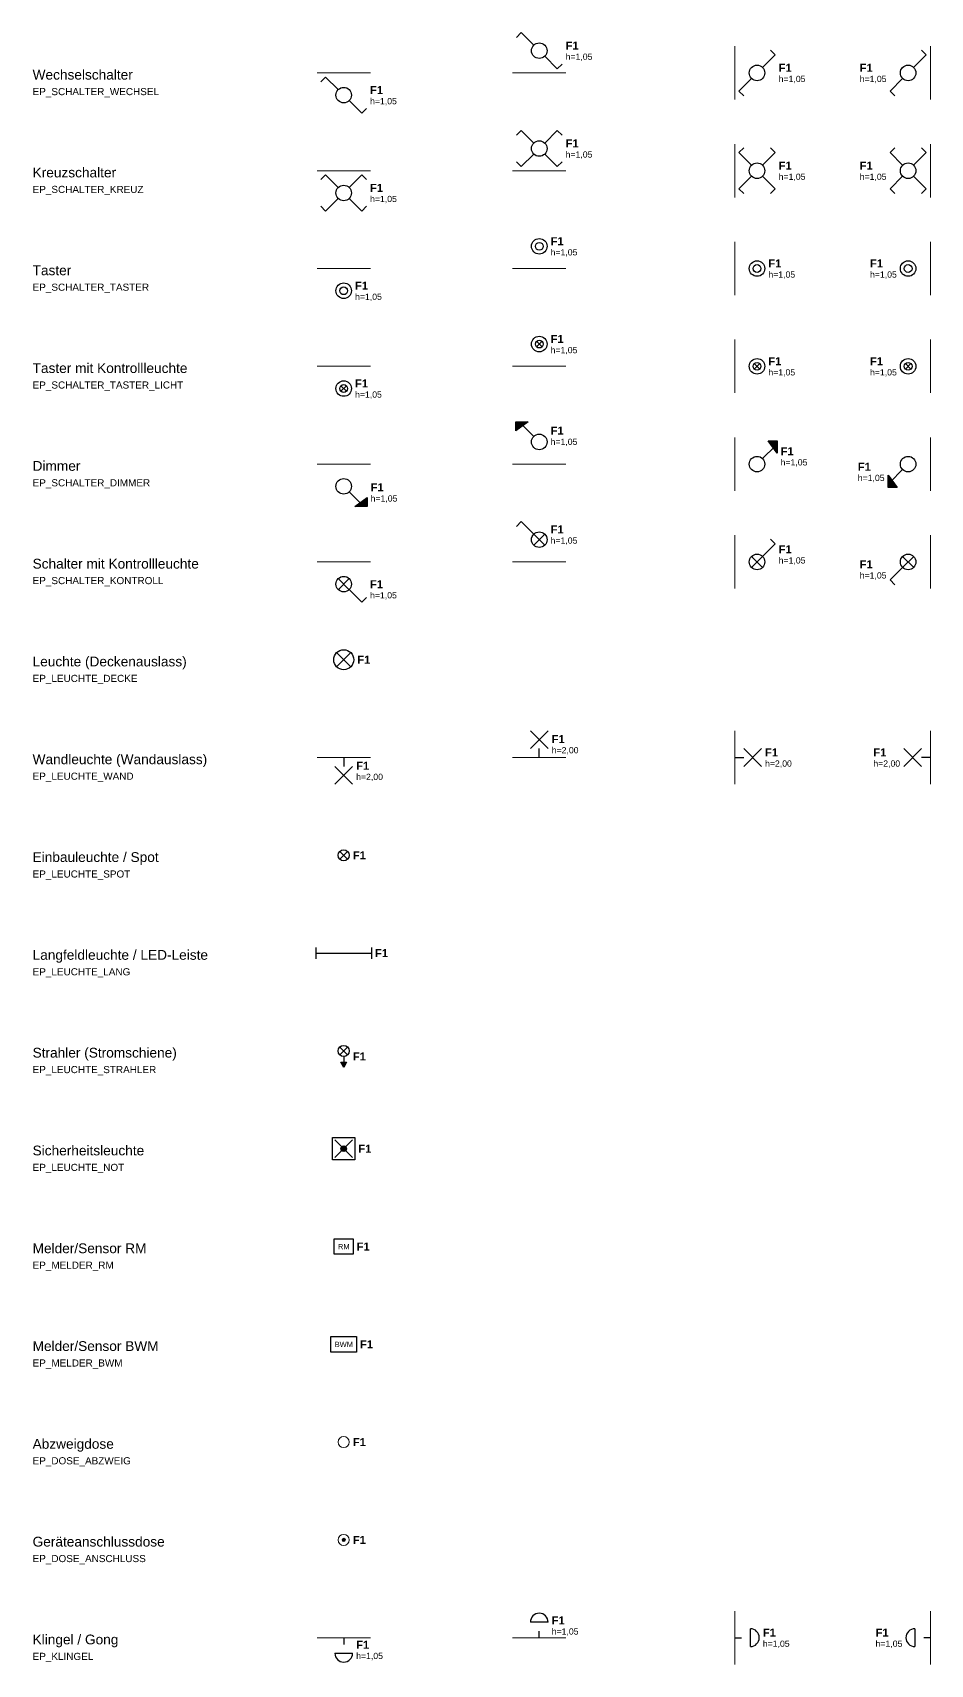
# Model space of a CAD drawing. Header units: millimetres. Extents: x 0 to 11035, y -35500 to 1711.
# Drawn here: x 0 to 10100, y -35500 to -17147 of the extents above; entities that cross this region are included whole.
import ezdxf

# ---------------------------------------------------------------- set-up
doc = ezdxf.new("R2010")
doc.units = ezdxf.units.MM
for name, color, linetype, lineweight in [('ELT_DOSEN', 7, 'Continuous', 18), ('ELT_LEUCHTEN', 7, 'Continuous', 25), ('ELT_MELDER', 7, 'Continuous', 25), ('ELT_PALETTE', 8, 'Continuous', 13), ('ELT_SCHALTER', 7, 'Continuous', 25), ('ELT_SCHWACHSTROM', 5, 'Continuous', 25)]:
    doc.layers.add(name, color=color, linetype=linetype, lineweight=lineweight)
doc.styles.add('PLAN', font='arial.ttf')
doc.styles.add('PLAN_FETT', font='arialbd.ttf')

# ---------------------------------------------------------------- blocks, each defined once
blk = doc.blocks.new('EP_SCHALTER_WECHSEL', base_point=(-198400, -200000))
at = {"color": 0}
for p, q in [((-198404.065, -200000.935), (-198405.1275, -200001.995)), ((-198401.2375, -200003.7625), (-198404.065, -200000.935)), ((-198398.7625, -200006.2375), (-198395.935, -200009.065)), ((-198395.935, -200009.065), (-198394.8725, -200008.005))]:
    blk.add_line(p, q, dxfattribs=at)
blk.add_circle((-198400, -200005), 1.75, dxfattribs=at)
for tag, p, height, style in [('SK', (-198393.8725, -200001), 1.8, 'PLAN_FETT'), ('HOEHE', (-198393.8725, -200003.4), 1.4, 'PLAN'), ('BEM', (-198393.8725, -200005.6), 1.4, 'PLAN')]:
    blk.add_attdef(tag, p, '', height=height, dxfattribs=dict(at, style=style))
blk = doc.blocks.new('EP_SCHALTER_KREUZ', base_point=(-198300, -200000))
at = {"color": 0}
for p, q in [((-198304.065, -200000.935), (-198305.1275, -200001.995)), ((-198301.2375, -200003.7625), (-198304.065, -200000.935)), ((-198298.7625, -200003.7625), (-198295.935, -200000.935)), ((-198295.935, -200000.935), (-198294.8725, -200001.995)), ((-198301.2375, -200006.2375), (-198304.065, -200009.065)), ((-198298.7625, -200006.2375), (-198295.935, -200009.065)), ((-198304.065, -200009.065), (-198305.1275, -200008.005)), ((-198295.935, -200009.065), (-198294.8725, -200008.005))]:
    blk.add_line(p, q, dxfattribs=at)
blk.add_circle((-198300, -200005), 1.75, dxfattribs=at)
for tag, p, height, style in [('SK', (-198293.8725, -200001), 1.8, 'PLAN_FETT'), ('HOEHE', (-198293.8725, -200003.4), 1.4, 'PLAN'), ('BEM', (-198293.8725, -200005.6), 1.4, 'PLAN')]:
    blk.add_attdef(tag, p, '', height=height, dxfattribs=dict(at, style=style))
blk = doc.blocks.new('EP_SCHALTER_TASTER', base_point=(-198200, -200000))
at = {"color": 0}
for radius in [1.75, 0.875]:
    blk.add_circle((-198200, -200005), radius, dxfattribs=at)
for tag, p, height, style in [('SK', (-198197.25, -200001), 1.8, 'PLAN_FETT'), ('HOEHE', (-198197.25, -200003.4), 1.4, 'PLAN'), ('BEM', (-198197.25, -200005.6), 1.4, 'PLAN')]:
    blk.add_attdef(tag, p, '', height=height, dxfattribs=dict(at, style=style))
blk = doc.blocks.new('EP_SCHALTER_TASTER_LICHT', base_point=(-198100, -200000))
at = {"color": 0}
for p, q in [((-198100.625, -200004.375), (-198099.375, -200005.625)), ((-198099.375, -200004.375), (-198100.625, -200005.625))]:
    blk.add_line(p, q, dxfattribs=at)
for radius in [1.75, 0.875]:
    blk.add_circle((-198100, -200005), radius, dxfattribs=at)
for tag, p, height, style in [('SK', (-198097.25, -200001), 1.8, 'PLAN_FETT'), ('HOEHE', (-198097.25, -200003.4), 1.4, 'PLAN'), ('BEM', (-198097.25, -200005.6), 1.4, 'PLAN')]:
    blk.add_attdef(tag, p, '', height=height, dxfattribs=dict(at, style=style))
blk = doc.blocks.new('EP_SCHALTER_DIMMER', base_point=(-198000, -200000))
blk.add_hatch(color=0).paths.add_polyline_path([(-197994.75, -200009.5), (-197994.75, -200007.5), (-197996.34, -200008.66), (-197995.93, -200009.07), (-197994.87, -200008.01), (-197995.93, -200009.07), (-197996.34, -200008.66), (-197997.5, -200009.5)])
at = {"color": 0}
for p, q in [((-197998.76, -200006.24), (-197995.93, -200009.07)), ((-197995.93, -200009.07), (-197994.87, -200008.01))]:
    blk.add_line(p, q, dxfattribs=at)
blk.add_lwpolyline([(-197997.5, -200009.5), (-197994.75, -200007.5), (-197994.75, -200009.5)], close=True, dxfattribs=at)
blk.add_circle((-198000, -200005), 1.75, dxfattribs=at)
for tag, p, height, style in [('SK', (-197993.75, -200001), 1.8, 'PLAN_FETT'), ('HOEHE', (-197993.75, -200003.4), 1.4, 'PLAN'), ('BEM', (-197993.75, -200005.6), 1.4, 'PLAN')]:
    blk.add_attdef(tag, p, '', height=height, dxfattribs=dict(at, style=style))
blk = doc.blocks.new('EP_SCHALTER_KONTROLL', base_point=(-197900, -200000))
at = {"color": 0}
for p, q in [((-197901.25, -200003.75), (-197898.75, -200006.25)), ((-197898.75, -200003.75), (-197901.25, -200006.25)), ((-197898.7625, -200006.2375), (-197895.935, -200009.065)), ((-197895.935, -200009.065), (-197894.8725, -200008.005))]:
    blk.add_line(p, q, dxfattribs=at)
blk.add_circle((-197900, -200005), 1.75, dxfattribs=at)
for tag, p, height, style in [('SK', (-197893.8725, -200001), 1.8, 'PLAN_FETT'), ('HOEHE', (-197893.8725, -200003.4), 1.4, 'PLAN'), ('BEM', (-197893.8725, -200005.6), 1.4, 'PLAN')]:
    blk.add_attdef(tag, p, '', height=height, dxfattribs=dict(at, style=style))
blk = doc.blocks.new('EP_LEUCHTE_DECKE', base_point=(-197800, -200000))
at = {"color": 0}
for p, q in [((-197801.6, -199998.4), (-197798.4, -200001.6)), ((-197801.6, -200001.6), (-197798.4, -199998.4))]:
    blk.add_line(p, q, dxfattribs=at)
blk.add_circle((-197800, -200000), 2.25, dxfattribs=at)
for tag, p, height, style in [('SK', (-197796.75, -200001), 1.8, 'PLAN_FETT'), ('HOEHE', (-197796.75, -200003.4), 1.4, 'PLAN'), ('BEM', (-197796.75, -200005.6), 1.4, 'PLAN')]:
    blk.add_attdef(tag, p, '', height=height, dxfattribs=dict(at, style=style))
blk = doc.blocks.new('EP_LEUCHTE_WAND', base_point=(-197700, -200000))
at = {"color": 0}
for p, q in [((-197702, -200002), (-197698, -200006)), ((-197702, -200006), (-197698, -200002)), ((-197700, -200000), (-197700, -200002))]:
    blk.add_line(p, q, dxfattribs=at)
for tag, p, height, style in [('SK', (-197697, -200001), 1.8, 'PLAN_FETT'), ('HOEHE', (-197697, -200003.4), 1.4, 'PLAN'), ('BEM', (-197697, -200005.6), 1.4, 'PLAN')]:
    blk.add_attdef(tag, p, '', height=height, dxfattribs=dict(at, style=style))
blk = doc.blocks.new('EP_LEUCHTE_SPOT', base_point=(-197600, -200000))
at = {"color": 0}
for p, q in [((-197600.875, -199999.125), (-197599.125, -200000.875)), ((-197600.875, -200000.875), (-197599.125, -199999.125))]:
    blk.add_line(p, q, dxfattribs=at)
blk.add_circle((-197600, -200000), 1.25, dxfattribs=at)
for tag, p, height, style in [('SK', (-197597.75, -200001), 1.8, 'PLAN_FETT'), ('HOEHE', (-197597.75, -200003.4), 1.4, 'PLAN'), ('BEM', (-197597.75, -200005.6), 1.4, 'PLAN')]:
    blk.add_attdef(tag, p, '', height=height, dxfattribs=dict(at, style=style))
blk = doc.blocks.new('EP_LEUCHTE_LANG', base_point=(-197500, -200000))
at = {"color": 0}
for p, q in [((-197506.25, -199998.75), (-197506.25, -200001.25)), ((-197493.75, -199998.75), (-197493.75, -200001.25)), ((-197506.25, -200000), (-197493.75, -200000))]:
    blk.add_line(p, q, dxfattribs=at)
for tag, p, height, style in [('SK', (-197492.75, -200001), 1.8, 'PLAN_FETT'), ('HOEHE', (-197492.75, -200003.4), 1.4, 'PLAN'), ('BEM', (-197492.75, -200005.6), 1.4, 'PLAN')]:
    blk.add_attdef(tag, p, '', height=height, dxfattribs=dict(at, style=style))
blk = doc.blocks.new('EP_LEUCHTE_STRAHLER', base_point=(-197400, -200000))
blk.add_hatch(color=0).paths.add_polyline_path([(-197400, -200003.75), (-197399.375, -200002.5), (-197400, -200002.5), (-197400, -200002.75), (-197400, -200002.5), (-197400.625, -200002.5)])
at = {"color": 0}
for p, q in [((-197400.875, -199999.125), (-197399.125, -200000.875)), ((-197400.875, -200000.875), (-197399.125, -199999.125)), ((-197400, -200001.25), (-197400, -200002.75))]:
    blk.add_line(p, q, dxfattribs=at)
blk.add_lwpolyline([(-197400, -200003.75), (-197400.625, -200002.5), (-197399.375, -200002.5)], close=True, dxfattribs=at)
blk.add_circle((-197400, -200000), 1.25, dxfattribs=at)
for tag, p, height, style in [('SK', (-197397.75, -200001), 1.8, 'PLAN_FETT'), ('HOEHE', (-197397.75, -200003.4), 1.4, 'PLAN'), ('BEM', (-197397.75, -200005.6), 1.4, 'PLAN')]:
    blk.add_attdef(tag, p, '', height=height, dxfattribs=dict(at, style=style))
blk = doc.blocks.new('EP_LEUCHTE_NOT', base_point=(-197300, -200000))
at = {"color": 0}
for p, q in [((-197302, -199998), (-197298, -200002)), ((-197302, -200002), (-197298, -199998))]:
    blk.add_line(p, q, dxfattribs=at)
blk.add_lwpolyline([(-197302.5, -199997.5), (-197297.5, -199997.5), (-197297.5, -200002.5), (-197302.5, -200002.5)], close=True, dxfattribs=at)
at = {"color": 0, "const_width": 0.625}
blk.add_lwpolyline([(-197300.3125, -200000, 1), (-197299.6875, -200000, 1)], format="xyb", close=True, dxfattribs=at)
at = {"color": 0}
blk.add_circle((-197300, -200000), 0.625, dxfattribs=at)
for tag, p, height, style in [('SK', (-197296.5, -200001), 1.8, 'PLAN_FETT'), ('HOEHE', (-197296.5, -200003.4), 1.4, 'PLAN'), ('BEM', (-197296.5, -200005.6), 1.4, 'PLAN')]:
    blk.add_attdef(tag, p, '', height=height, dxfattribs=dict(at, style=style))
blk = doc.blocks.new('EP_MELDER_RM', base_point=(-197200, -200000))
at = {"color": 0}
blk.add_lwpolyline([(-197202.125, -199998.25), (-197197.875, -199998.25), (-197197.875, -200001.75), (-197202.125, -200001.75)], close=True, dxfattribs=at)
at = {"color": 0, "style": 'PLAN'}
blk.add_text('RM', height=1.207, dxfattribs=at).set_placement((-197201.296, -200000.6292))
at = {"color": 0}
for tag, p, height, style in [('SK', (-197196.875, -200001), 1.8, 'PLAN_FETT'), ('HOEHE', (-197196.875, -200003.4), 1.4, 'PLAN'), ('BEM', (-197196.875, -200005.6), 1.4, 'PLAN')]:
    blk.add_attdef(tag, p, '', height=height, dxfattribs=dict(at, style=style))
blk = doc.blocks.new('EP_MELDER_BWM', base_point=(-197100, -200000))
at = {"color": 0}
blk.add_lwpolyline([(-197102.875, -199998.25), (-197097.125, -199998.25), (-197097.125, -200001.75), (-197102.875, -200001.75)], close=True, dxfattribs=at)
at = {"color": 0, "style": 'PLAN'}
blk.add_text('BWM', height=1.207, dxfattribs=at).set_placement((-197102.0365, -200000.6292))
at = {"color": 0}
for tag, p, height, style in [('SK', (-197096.125, -200001), 1.8, 'PLAN_FETT'), ('HOEHE', (-197096.125, -200003.4), 1.4, 'PLAN'), ('BEM', (-197096.125, -200005.6), 1.4, 'PLAN')]:
    blk.add_attdef(tag, p, '', height=height, dxfattribs=dict(at, style=style))
blk = doc.blocks.new('EP_DOSE_ABZWEIG', base_point=(-197000, -200000))
at = {"color": 0}
blk.add_circle((-197000, -200000), 1.25, dxfattribs=at)
for tag, p, height, style in [('SK', (-196997.75, -200001), 1.8, 'PLAN_FETT'), ('HOEHE', (-196997.75, -200003.4), 1.4, 'PLAN'), ('BEM', (-196997.75, -200005.6), 1.4, 'PLAN')]:
    blk.add_attdef(tag, p, '', height=height, dxfattribs=dict(at, style=style))
blk = doc.blocks.new('EP_DOSE_ANSCHLUSS', base_point=(-196900, -200000))
at = {"color": 0, "const_width": 0.375}
blk.add_lwpolyline([(-196900.1875, -200000, 1), (-196899.8125, -200000, 1)], format="xyb", close=True, dxfattribs=at)
at = {"color": 0}
for radius in [1.25, 0.375]:
    blk.add_circle((-196900, -200000), radius, dxfattribs=at)
for tag, p, height, style in [('SK', (-196897.75, -200001), 1.8, 'PLAN_FETT'), ('HOEHE', (-196897.75, -200003.4), 1.4, 'PLAN'), ('BEM', (-196897.75, -200005.6), 1.4, 'PLAN')]:
    blk.add_attdef(tag, p, '', height=height, dxfattribs=dict(at, style=style))
blk = doc.blocks.new('EP_KLINGEL', base_point=(-196800, -200000))
at = {"color": 0}
for p, q in [((-196800, -200000), (-196800, -200001.5)), ((-196802, -200003.5), (-196798, -200003.5))]:
    blk.add_line(p, q, dxfattribs=at)
blk.add_arc((-196800, -200003.5), 2, 180, 0, dxfattribs=at)
for tag, p, height, style in [('SK', (-196797, -200001), 1.8, 'PLAN_FETT'), ('HOEHE', (-196797, -200003.4), 1.4, 'PLAN'), ('BEM', (-196797, -200005.6), 1.4, 'PLAN')]:
    blk.add_attdef(tag, p, '', height=height, dxfattribs=dict(at, style=style))

msp = doc.modelspace()

# ---------------------------------------------------------------- linework, layer by layer
at = {"layer": 'ELT_PALETTE'}
for p, q in [((7900, -17900), (7900, -17300)), ((10100, -17900), (10100, -17300)), ((3200, -17600), (3800, -17600)), ((5400, -17600), (6000, -17600)), ((7900, -19000), (7900, -18400)), ((10100, -19000), (10100, -18400)), ((3200, -18700), (3800, -18700)), ((5400, -18700), (6000, -18700)), ((7900, -20100), (7900, -19500)), ((10100, -20100), (10100, -19500)), ((3200, -19800), (3800, -19800)), ((5400, -19800), (6000, -19800)), ((7900, -21200), (7900, -20600)), ((10100, -21200), (10100, -20600)), ((3200, -20900), (3800, -20900)), ((5400, -20900), (6000, -20900)), ((7900, -22300), (7900, -21700)), ((10100, -22300), (10100, -21700)), ((3200, -22000), (3800, -22000)), ((5400, -22000), (6000, -22000)), ((7900, -23400), (7900, -22800)), ((10100, -23400), (10100, -22800)), ((3200, -23100), (3800, -23100)), ((5400, -23100), (6000, -23100)), ((7900, -25600), (7900, -25000)), ((10100, -25600), (10100, -25000)), ((3200, -25300), (3800, -25300)), ((5400, -25300), (6000, -25300)), ((7900, -35500), (7900, -34900)), ((10100, -35500), (10100, -34900)), ((3200, -35200), (3800, -35200)), ((5400, -35200), (6000, -35200))]:
    msp.add_line(p, q, dxfattribs=at)

# ---------------------------------------------------------------- block references
at = {"layer": 'ELT_DOSEN'}
ref = msp.add_blockref('EP_DOSE_ABZWEIG', (3500, -33000), dxfattribs=dict(at, xscale=50, yscale=50, zscale=50))
ref.add_attrib('SK', 'F1', (3602.5, -33045), dxfattribs={"color": 0, "height": 90, "style": 'PLAN_FETT'})
ref = msp.add_blockref('EP_DOSE_ANSCHLUSS', (3500, -34100), dxfattribs=dict(at, xscale=50, yscale=50, zscale=50))
ref.add_attrib('SK', 'F1', (3602.5, -34145), dxfattribs={"color": 0, "height": 90, "style": 'PLAN_FETT'})
at = {"layer": 'ELT_LEUCHTEN'}
ref = msp.add_blockref('EP_LEUCHTE_DECKE', (3500, -24200), dxfattribs=dict(at, xscale=50, yscale=50, zscale=50))
ref.add_attrib('SK', 'F1', (3652.5, -24245), dxfattribs={"color": 0, "height": 90, "style": 'PLAN_FETT'})
ref = msp.add_blockref('EP_LEUCHTE_WAND', (5700, -25300), dxfattribs=dict(at, xscale=50, yscale=50, zscale=50, rotation=180))
ref.add_attrib('SK', 'F1', (5840, -25137.5), dxfattribs={"color": 0, "height": 90, "style": 'PLAN_FETT'})
ref.add_attrib('HOEHE', 'h=2,00', (5840, -25252.5), dxfattribs={"color": 0, "height": 70, "style": 'PLAN'})
ref = msp.add_blockref('EP_LEUCHTE_WAND', (3500, -25300), dxfattribs=dict(at, xscale=50, yscale=50, zscale=50))
ref.add_attrib('SK', 'F1', (3640, -25437.5), dxfattribs={"color": 0, "height": 90, "style": 'PLAN_FETT'})
ref.add_attrib('HOEHE', 'h=2,00', (3640, -25552.5), dxfattribs={"color": 0, "height": 70, "style": 'PLAN'})
ref = msp.add_blockref('EP_LEUCHTE_WAND', (7900, -25300), dxfattribs=dict(at, xscale=50, yscale=50, zscale=50, rotation=90))
ref.add_attrib('SK', 'F1', (8240, -25287.5), dxfattribs={"color": 0, "height": 90, "style": 'PLAN_FETT'})
ref.add_attrib('HOEHE', 'h=2,00', (8240, -25402.5), dxfattribs={"color": 0, "height": 70, "style": 'PLAN'})
ref = msp.add_blockref('EP_LEUCHTE_WAND', (10100, -25300), dxfattribs=dict(at, xscale=50, yscale=50, zscale=50, rotation=270))
ref.add_attrib('SK', 'F1', (9458.3, -25287.5), dxfattribs={"color": 0, "height": 90, "style": 'PLAN_FETT'})
ref.add_attrib('HOEHE', 'h=2,00', (9458.3, -25402.5), dxfattribs={"color": 0, "height": 70, "style": 'PLAN'})
ref = msp.add_blockref('EP_LEUCHTE_SPOT', (3500, -26400), dxfattribs=dict(at, xscale=50, yscale=50, zscale=50))
ref.add_attrib('SK', 'F1', (3602.5, -26445), dxfattribs={"color": 0, "height": 90, "style": 'PLAN_FETT'})
ref = msp.add_blockref('EP_LEUCHTE_LANG', (3500, -27500), dxfattribs=dict(at, xscale=50, yscale=50, zscale=50))
ref.add_attrib('SK', 'F1', (3852.5, -27545), dxfattribs={"color": 0, "height": 90, "style": 'PLAN_FETT'})
ref = msp.add_blockref('EP_LEUCHTE_STRAHLER', (3500, -28600), dxfattribs=dict(at, xscale=50, yscale=50, zscale=50))
ref.add_attrib('SK', 'F1', (3602.5, -28707.5), dxfattribs={"color": 0, "height": 90, "style": 'PLAN_FETT'})
ref = msp.add_blockref('EP_LEUCHTE_NOT', (3500, -29700), dxfattribs=dict(at, xscale=50, yscale=50, zscale=50))
ref.add_attrib('SK', 'F1', (3665, -29745), dxfattribs={"color": 0, "height": 90, "style": 'PLAN_FETT'})
at = {"layer": 'ELT_MELDER'}
ref = msp.add_blockref('EP_MELDER_RM', (3500, -30800), dxfattribs=dict(at, xscale=50, yscale=50, zscale=50))
ref.add_attrib('SK', 'F1', (3646.2, -30845), dxfattribs={"color": 0, "height": 90, "style": 'PLAN_FETT'})
ref = msp.add_blockref('EP_MELDER_BWM', (3500, -31900), dxfattribs=dict(at, xscale=50, yscale=50, zscale=50))
ref.add_attrib('SK', 'F1', (3683.8, -31945), dxfattribs={"color": 0, "height": 90, "style": 'PLAN_FETT'})
at = {"layer": 'ELT_SCHALTER'}
ref = msp.add_blockref('EP_SCHALTER_WECHSEL', (5700, -17600), dxfattribs=dict(at, xscale=50, yscale=50, zscale=50, rotation=180))
ref.add_attrib('SK', 'F1', (5996.4, -17337.5), dxfattribs={"color": 0, "height": 90, "style": 'PLAN_FETT'})
ref.add_attrib('HOEHE', 'h=1,05', (5996.4, -17452.5), dxfattribs={"color": 0, "height": 70, "style": 'PLAN'})
ref = msp.add_blockref('EP_SCHALTER_WECHSEL', (7900, -17600), dxfattribs=dict(at, xscale=50, yscale=50, zscale=50, rotation=90))
ref.add_attrib('SK', 'F1', (8393.2, -17587.5), dxfattribs={"color": 0, "height": 90, "style": 'PLAN_FETT'})
ref.add_attrib('HOEHE', 'h=1,05', (8393.2, -17702.5), dxfattribs={"color": 0, "height": 70, "style": 'PLAN'})
ref = msp.add_blockref('EP_SCHALTER_WECHSEL', (10100, -17600), dxfattribs=dict(at, xscale=50, yscale=50, zscale=50, rotation=270))
ref.add_attrib('SK', 'F1', (9305, -17587.5), dxfattribs={"color": 0, "height": 90, "style": 'PLAN_FETT'})
ref.add_attrib('HOEHE', 'h=1,05', (9305, -17702.5), dxfattribs={"color": 0, "height": 70, "style": 'PLAN'})
ref = msp.add_blockref('EP_SCHALTER_WECHSEL', (3500, -17600), dxfattribs=dict(at, xscale=50, yscale=50, zscale=50))
ref.add_attrib('SK', 'F1', (3796.4, -17837.5), dxfattribs={"color": 0, "height": 90, "style": 'PLAN_FETT'})
ref.add_attrib('HOEHE', 'h=1,05', (3796.4, -17952.5), dxfattribs={"color": 0, "height": 70, "style": 'PLAN'})
ref = msp.add_blockref('EP_SCHALTER_KREUZ', (5700, -18700), dxfattribs=dict(at, xscale=50, yscale=50, zscale=50, rotation=180))
ref.add_attrib('SK', 'F1', (5996.4, -18437.5), dxfattribs={"color": 0, "height": 90, "style": 'PLAN_FETT'})
ref.add_attrib('HOEHE', 'h=1,05', (5996.4, -18552.5), dxfattribs={"color": 0, "height": 70, "style": 'PLAN'})
ref = msp.add_blockref('EP_SCHALTER_KREUZ', (7900, -18700), dxfattribs=dict(at, xscale=50, yscale=50, zscale=50, rotation=90))
ref.add_attrib('SK', 'F1', (8393.2, -18687.5), dxfattribs={"color": 0, "height": 90, "style": 'PLAN_FETT'})
ref.add_attrib('HOEHE', 'h=1,05', (8393.2, -18802.5), dxfattribs={"color": 0, "height": 70, "style": 'PLAN'})
ref = msp.add_blockref('EP_SCHALTER_KREUZ', (10100, -18700), dxfattribs=dict(at, xscale=50, yscale=50, zscale=50, rotation=270))
ref.add_attrib('SK', 'F1', (9305, -18687.5), dxfattribs={"color": 0, "height": 90, "style": 'PLAN_FETT'})
ref.add_attrib('HOEHE', 'h=1,05', (9305, -18802.5), dxfattribs={"color": 0, "height": 70, "style": 'PLAN'})
ref = msp.add_blockref('EP_SCHALTER_KREUZ', (3500, -18700), dxfattribs=dict(at, xscale=50, yscale=50, zscale=50))
ref.add_attrib('SK', 'F1', (3796.4, -18937.5), dxfattribs={"color": 0, "height": 90, "style": 'PLAN_FETT'})
ref.add_attrib('HOEHE', 'h=1,05', (3796.4, -19052.5), dxfattribs={"color": 0, "height": 70, "style": 'PLAN'})
ref = msp.add_blockref('EP_SCHALTER_TASTER', (5700, -19800), dxfattribs=dict(at, xscale=50, yscale=50, zscale=50, rotation=180))
ref.add_attrib('SK', 'F1', (5827.5, -19537.5), dxfattribs={"color": 0, "height": 90, "style": 'PLAN_FETT'})
ref.add_attrib('HOEHE', 'h=1,05', (5827.5, -19652.5), dxfattribs={"color": 0, "height": 70, "style": 'PLAN'})
ref = msp.add_blockref('EP_SCHALTER_TASTER', (7900, -19800), dxfattribs=dict(at, xscale=50, yscale=50, zscale=50, rotation=90))
ref.add_attrib('SK', 'F1', (8277.5, -19787.5), dxfattribs={"color": 0, "height": 90, "style": 'PLAN_FETT'})
ref.add_attrib('HOEHE', 'h=1,05', (8277.5, -19902.5), dxfattribs={"color": 0, "height": 70, "style": 'PLAN'})
ref = msp.add_blockref('EP_SCHALTER_TASTER', (10100, -19800), dxfattribs=dict(at, xscale=50, yscale=50, zscale=50, rotation=270))
ref.add_attrib('SK', 'F1', (9420.8, -19787.5), dxfattribs={"color": 0, "height": 90, "style": 'PLAN_FETT'})
ref.add_attrib('HOEHE', 'h=1,05', (9420.8, -19902.5), dxfattribs={"color": 0, "height": 70, "style": 'PLAN'})
ref = msp.add_blockref('EP_SCHALTER_TASTER', (3500, -19800), dxfattribs=dict(at, xscale=50, yscale=50, zscale=50))
ref.add_attrib('SK', 'F1', (3627.5, -20037.5), dxfattribs={"color": 0, "height": 90, "style": 'PLAN_FETT'})
ref.add_attrib('HOEHE', 'h=1,05', (3627.5, -20152.5), dxfattribs={"color": 0, "height": 70, "style": 'PLAN'})
ref = msp.add_blockref('EP_SCHALTER_TASTER_LICHT', (5700, -20900), dxfattribs=dict(at, xscale=50, yscale=50, zscale=50, rotation=180))
ref.add_attrib('SK', 'F1', (5827.5, -20637.5), dxfattribs={"color": 0, "height": 90, "style": 'PLAN_FETT'})
ref.add_attrib('HOEHE', 'h=1,05', (5827.5, -20752.5), dxfattribs={"color": 0, "height": 70, "style": 'PLAN'})
ref = msp.add_blockref('EP_SCHALTER_TASTER_LICHT', (7900, -20900), dxfattribs=dict(at, xscale=50, yscale=50, zscale=50, rotation=90))
ref.add_attrib('SK', 'F1', (8277.5, -20887.5), dxfattribs={"color": 0, "height": 90, "style": 'PLAN_FETT'})
ref.add_attrib('HOEHE', 'h=1,05', (8277.5, -21002.5), dxfattribs={"color": 0, "height": 70, "style": 'PLAN'})
ref = msp.add_blockref('EP_SCHALTER_TASTER_LICHT', (10100, -20900), dxfattribs=dict(at, xscale=50, yscale=50, zscale=50, rotation=270))
ref.add_attrib('SK', 'F1', (9420.8, -20887.5), dxfattribs={"color": 0, "height": 90, "style": 'PLAN_FETT'})
ref.add_attrib('HOEHE', 'h=1,05', (9420.8, -21002.5), dxfattribs={"color": 0, "height": 70, "style": 'PLAN'})
ref = msp.add_blockref('EP_SCHALTER_TASTER_LICHT', (3500, -20900), dxfattribs=dict(at, xscale=50, yscale=50, zscale=50))
ref.add_attrib('SK', 'F1', (3627.5, -21137.5), dxfattribs={"color": 0, "height": 90, "style": 'PLAN_FETT'})
ref.add_attrib('HOEHE', 'h=1,05', (3627.5, -21252.5), dxfattribs={"color": 0, "height": 70, "style": 'PLAN'})
ref = msp.add_blockref('EP_SCHALTER_DIMMER', (5700, -22000), dxfattribs=dict(at, xscale=50, yscale=50, zscale=50, rotation=180))
ref.add_attrib('SK', 'F1', (5827.5, -21668.8), dxfattribs={"color": 0, "height": 90, "style": 'PLAN_FETT'})
ref.add_attrib('HOEHE', 'h=1,05', (5827.5, -21783.8), dxfattribs={"color": 0, "height": 70, "style": 'PLAN'})
ref = msp.add_blockref('EP_SCHALTER_DIMMER', (7900, -22000), dxfattribs=dict(at, xscale=50, yscale=50, zscale=50, rotation=90))
ref.add_attrib('SK', 'F1', (8415, -21900), dxfattribs={"color": 0, "height": 90, "style": 'PLAN_FETT'})
ref.add_attrib('HOEHE', 'h=1,05', (8415, -22015), dxfattribs={"color": 0, "height": 70, "style": 'PLAN'})
ref = msp.add_blockref('EP_SCHALTER_DIMMER', (10100, -22000), dxfattribs=dict(at, xscale=50, yscale=50, zscale=50, rotation=270))
ref.add_attrib('SK', 'F1', (9283.3, -22075), dxfattribs={"color": 0, "height": 90, "style": 'PLAN_FETT'})
ref.add_attrib('HOEHE', 'h=1,05', (9283.3, -22190), dxfattribs={"color": 0, "height": 70, "style": 'PLAN'})
ref = msp.add_blockref('EP_SCHALTER_DIMMER', (3500, -22000), dxfattribs=dict(at, xscale=50, yscale=50, zscale=50))
ref.add_attrib('SK', 'F1', (3802.5, -22306.2), dxfattribs={"color": 0, "height": 90, "style": 'PLAN_FETT'})
ref.add_attrib('HOEHE', 'h=1,05', (3802.5, -22421.2), dxfattribs={"color": 0, "height": 70, "style": 'PLAN'})
ref = msp.add_blockref('EP_SCHALTER_KONTROLL', (5700, -23100), dxfattribs=dict(at, xscale=50, yscale=50, zscale=50, rotation=180))
ref.add_attrib('SK', 'F1', (5827.5, -22779.6), dxfattribs={"color": 0, "height": 90, "style": 'PLAN_FETT'})
ref.add_attrib('HOEHE', 'h=1,05', (5827.5, -22894.6), dxfattribs={"color": 0, "height": 70, "style": 'PLAN'})
ref = msp.add_blockref('EP_SCHALTER_KONTROLL', (7900, -23100), dxfattribs=dict(at, xscale=50, yscale=50, zscale=50, rotation=90))
ref.add_attrib('SK', 'F1', (8393.2, -23003.1), dxfattribs={"color": 0, "height": 90, "style": 'PLAN_FETT'})
ref.add_attrib('HOEHE', 'h=1,05', (8393.2, -23118.1), dxfattribs={"color": 0, "height": 70, "style": 'PLAN'})
ref = msp.add_blockref('EP_SCHALTER_KONTROLL', (10100, -23100), dxfattribs=dict(at, xscale=50, yscale=50, zscale=50, rotation=270))
ref.add_attrib('SK', 'F1', (9305, -23171.9), dxfattribs={"color": 0, "height": 90, "style": 'PLAN_FETT'})
ref.add_attrib('HOEHE', 'h=1,05', (9305, -23286.9), dxfattribs={"color": 0, "height": 70, "style": 'PLAN'})
ref = msp.add_blockref('EP_SCHALTER_KONTROLL', (3500, -23100), dxfattribs=dict(at, xscale=50, yscale=50, zscale=50))
ref.add_attrib('SK', 'F1', (3796.4, -23395.4), dxfattribs={"color": 0, "height": 90, "style": 'PLAN_FETT'})
ref.add_attrib('HOEHE', 'h=1,05', (3796.4, -23510.4), dxfattribs={"color": 0, "height": 70, "style": 'PLAN'})
at = {"layer": 'ELT_SCHWACHSTROM'}
ref = msp.add_blockref('EP_KLINGEL', (5700, -35200), dxfattribs=dict(at, xscale=50, yscale=50, zscale=50, rotation=180))
ref.add_attrib('SK', 'F1', (5840, -35050), dxfattribs={"color": 0, "height": 90, "style": 'PLAN_FETT'})
ref.add_attrib('HOEHE', 'h=1,05', (5840, -35165), dxfattribs={"color": 0, "height": 70, "style": 'PLAN'})
ref = msp.add_blockref('EP_KLINGEL', (3500, -35200), dxfattribs=dict(at, xscale=50, yscale=50, zscale=50))
ref.add_attrib('SK', 'F1', (3640, -35325), dxfattribs={"color": 0, "height": 90, "style": 'PLAN_FETT'})
ref.add_attrib('HOEHE', 'h=1,05', (3640, -35440), dxfattribs={"color": 0, "height": 70, "style": 'PLAN'})
ref = msp.add_blockref('EP_KLINGEL', (7900, -35200), dxfattribs=dict(at, xscale=50, yscale=50, zscale=50, rotation=90))
ref.add_attrib('SK', 'F1', (8215, -35187.5), dxfattribs={"color": 0, "height": 90, "style": 'PLAN_FETT'})
ref.add_attrib('HOEHE', 'h=1,05', (8215, -35302.5), dxfattribs={"color": 0, "height": 70, "style": 'PLAN'})
ref = msp.add_blockref('EP_KLINGEL', (10100, -35200), dxfattribs=dict(at, xscale=50, yscale=50, zscale=50, rotation=270))
ref.add_attrib('SK', 'F1', (9483.3, -35187.5), dxfattribs={"color": 0, "height": 90, "style": 'PLAN_FETT'})
ref.add_attrib('HOEHE', 'h=1,05', (9483.3, -35302.5), dxfattribs={"color": 0, "height": 70, "style": 'PLAN'})

# ---------------------------------------------------------------- texts
at = {"layer": 'ELT_PALETTE', "style": 'PLAN'}
for s, height, p in [('Wechselschalter', 110, (0, -17675)), ('EP_SCHALTER_WECHSEL', 80, (0, -17850)), ('Kreuzschalter', 110, (0, -18775)), ('EP_SCHALTER_KREUZ', 80, (0, -18950)), ('Taster', 110, (0, -19875)), ('EP_SCHALTER_TASTER', 80, (0, -20050)), ('Taster mit Kontrollleuchte', 110, (0, -20975)), ('EP_SCHALTER_TASTER_LICHT', 80, (0, -21150)), ('Dimmer', 110, (0, -22075)), ('EP_SCHALTER_DIMMER', 80, (0, -22250)), ('Schalter mit Kontrollleuchte', 110, (0, -23175)), ('EP_SCHALTER_KONTROLL', 80, (0, -23350)), ('Leuchte (Deckenauslass)', 110, (0, -24275)), ('EP_LEUCHTE_DECKE', 80, (0, -24450)), ('Wandleuchte (Wandauslass)', 110, (0, -25375)), ('EP_LEUCHTE_WAND', 80, (0, -25550)), ('Einbauleuchte / Spot', 110, (0, -26475)), ('EP_LEUCHTE_SPOT', 80, (0, -26650)), ('Langfeldleuchte / LED-Leiste', 110, (0, -27575)), ('EP_LEUCHTE_LANG', 80, (0, -27750)), ('Strahler (Stromschiene)', 110, (0, -28675)), ('EP_LEUCHTE_STRAHLER', 80, (0, -28850)), ('Sicherheitsleuchte', 110, (0, -29775)), ('EP_LEUCHTE_NOT', 80, (0, -29950)), ('Melder/Sensor RM', 110, (0, -30875)), ('EP_MELDER_RM', 80, (0, -31050)), ('Melder/Sensor BWM', 110, (0, -31975)), ('EP_MELDER_BWM', 80, (0, -32150)), ('Abzweigdose', 110, (0, -33075)), ('EP_DOSE_ABZWEIG', 80, (0, -33250)), ('Geräteanschlussdose', 110, (0, -34175)), ('EP_DOSE_ANSCHLUSS', 80, (0, -34350)), ('Klingel / Gong', 110, (0, -35275)), ('EP_KLINGEL', 80, (0, -35450))]:
    msp.add_text(s, height=height, dxfattribs=at).set_placement(p)

doc.saveas('drawing.dxf')
